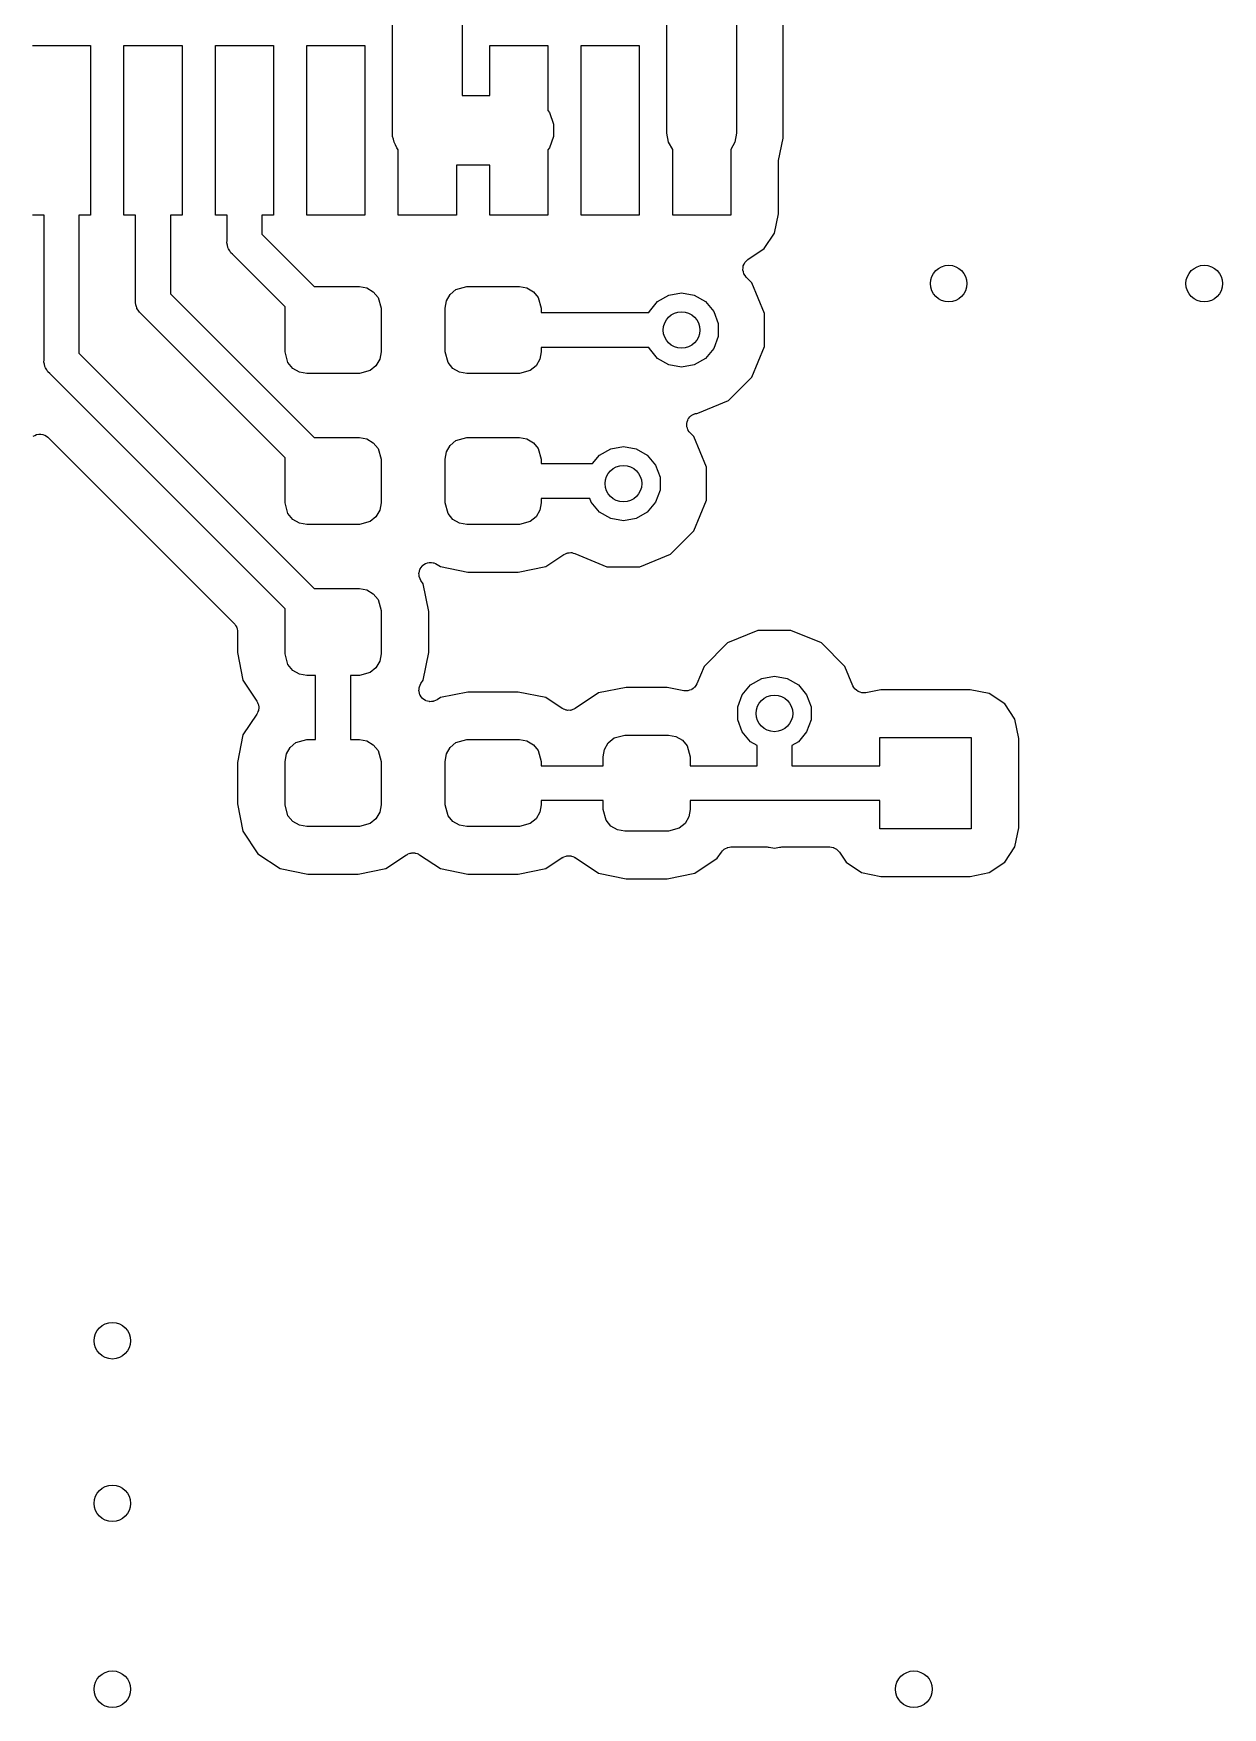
# Model space of a CAD drawing. Extents: x 40 to 164, y -163 to -60.
# Drawn here: x 73.81 to 86.81, y -107.9 to -89.6 of the extents above; entities that cross this region are included whole.
import ezdxf

# ---------------------------------------------------------------- set-up
doc = ezdxf.new("R2010")
doc.units = 0
doc.header["$MEASUREMENT"] = 0
doc.layers.add('BLACK', color=7, linetype='CONTINUOUS')

msp = doc.modelspace()

# ---------------------------------------------------------------- linework, layer by layer
at = {"layer": 'BLACK', "linetype": 'CONTINUOUS'}
for p, q in [((81.501, -81.28), (81.501, -90.6859)), ((82.009, -90.7402), (82.009, -81.915)), ((78.501, -88.7129), (78.501, -90.2716)), ((77.739, -90.5854), (77.739, -88.8541)), ((80.739, -90.6859), (80.739, -88.9302)), ((73.8025, -89.7255), (74.4375, -89.7255)), ((74.4375, -89.7255), (74.4375, -91.5797)), ((74.8025, -91.5797), (74.8025, -89.7255)), ((74.8025, -89.7255), (75.4375, -89.7255)), ((75.4375, -89.7255), (75.4375, -91.5797)), ((75.8025, -91.5797), (75.8025, -89.7255)), ((75.8025, -89.7255), (76.4375, -89.7255)), ((76.4375, -89.7255), (76.4375, -91.5797)), ((76.8025, -91.5797), (76.8025, -89.7255)), ((76.8025, -89.7255), (77.4375, -89.7255)), ((77.4375, -89.7255), (77.4375, -91.5797)), ((78.8025, -90.2716), (78.8025, -89.7255)), ((78.8025, -89.7255), (79.4375, -89.7255)), ((79.4375, -89.7255), (79.4375, -90.4383)), ((79.8025, -91.5797), (79.8025, -89.7255)), ((79.8025, -89.7255), (80.4375, -89.7255)), ((80.4375, -89.7255), (80.4375, -91.5797)), ((78.501, -90.2716), (78.8025, -90.2716)), ((77.739, -90.7198), (77.739, -90.5854)), ((79.4375, -90.4383), (79.455, -90.4592)), ((79.455, -90.4592), (79.501, -90.5854)), ((79.501, -90.5854), (79.501, -90.7198)), ((77.7506, -90.7516), (77.739, -90.7198)), ((77.7565, -90.7849), (77.7506, -90.7516)), ((79.501, -90.7198), (79.455, -90.846)), ((80.7565, -90.7849), (80.739, -90.6859)), ((81.501, -90.6859), (81.4835, -90.7849)), ((81.9604, -90.9846), (82.009, -90.7402)), ((77.7734, -90.8142), (77.7565, -90.7849)), ((77.785, -90.846), (77.7734, -90.8142)), ((77.8025, -90.8669), (77.785, -90.846)), ((77.8025, -91.5797), (77.8025, -90.8669)), ((79.455, -90.846), (79.4375, -90.8669)), ((79.4375, -90.8669), (79.4375, -91.5797)), ((80.8025, -90.8647), (80.7565, -90.7849)), ((80.8025, -91.5797), (80.8025, -90.8647)), ((81.4835, -90.7849), (81.4375, -90.8647)), ((81.4375, -90.8647), (81.4375, -91.5797)), ((78.8025, -91.0336), (78.4375, -91.0336)), ((78.4375, -91.0336), (78.4375, -91.5797)), ((78.8025, -91.5797), (78.8025, -91.0336)), ((81.9579, -91.0094), (81.9601, -90.9971)), ((81.9579, -91.5672), (81.9579, -91.0094)), ((81.9601, -90.9971), (81.9604, -90.9846)), ((73.9295, -91.5797), (73.8025, -91.5797)), ((73.9295, -93.1617), (73.9295, -91.5797)), ((74.4375, -91.5797), (74.3105, -91.5797)), ((74.3105, -91.5797), (74.3105, -93.0911)), ((74.9295, -91.5797), (74.8025, -91.5797)), ((74.9295, -92.5107), (74.9295, -91.5797)), ((75.4375, -91.5797), (75.3105, -91.5797)), ((75.3105, -91.5797), (75.3105, -92.4401)), ((75.9295, -91.5797), (75.8025, -91.5797)), ((75.9295, -91.8597), (75.9295, -91.5797)), ((76.4375, -91.5797), (76.3105, -91.5797)), ((76.3105, -91.5797), (76.3105, -91.7891)), ((77.4375, -91.5797), (76.8025, -91.5797)), ((78.4375, -91.5797), (77.8025, -91.5797)), ((79.4375, -91.5797), (78.8025, -91.5797)), ((80.4375, -91.5797), (79.8025, -91.5797)), ((81.4375, -91.5797), (80.8025, -91.5797)), ((81.916, -91.7779), (81.9579, -91.5672)), ((75.9273, -91.8849), (75.9295, -91.8597)), ((76.3105, -91.7891), (76.8834, -92.362)), ((81.8037, -91.9459), (81.916, -91.7779)), ((75.9338, -91.9093), (75.9273, -91.8849)), ((75.9382, -91.9342), (75.9338, -91.9093)), ((75.9425, -91.9415), (75.9382, -91.9342)), ((75.9447, -91.9497), (75.9425, -91.9415)), ((75.9592, -91.9705), (75.9447, -91.9497)), ((75.9718, -91.9923), (75.9592, -91.9705)), ((75.9912, -92.0086), (75.9718, -91.9923)), ((76.5667, -92.5841), (75.9912, -92.0086)), ((81.6257, -92.0649), (81.8037, -91.9459)), ((81.5695, -92.1788), (81.5718, -92.1582)), ((81.5698, -92.1802), (81.5695, -92.1788)), ((81.5697, -92.1816), (81.5698, -92.1802)), ((81.5751, -92.2016), (81.5697, -92.1816)), ((81.5718, -92.1582), (81.5736, -92.1377)), ((81.5736, -92.1377), (81.5742, -92.1364)), ((81.5742, -92.1364), (81.5743, -92.135)), ((81.5743, -92.135), (81.5835, -92.1164)), ((81.58, -92.2217), (81.5751, -92.2016)), ((81.5808, -92.2228), (81.58, -92.2217)), ((81.5811, -92.2242), (81.5808, -92.2228)), ((81.593, -92.2411), (81.5811, -92.2242)), ((81.5835, -92.1164), (81.5922, -92.0977)), ((81.5922, -92.0977), (81.5932, -92.0967)), ((81.5932, -92.0967), (81.5938, -92.0954)), ((81.5938, -92.0954), (81.6088, -92.0811)), ((81.6088, -92.0811), (81.6234, -92.0665)), ((81.6234, -92.0665), (81.6247, -92.0659)), ((81.6247, -92.0659), (81.6257, -92.0649)), ((76.8834, -92.362), (77.3765, -92.362)), ((77.3765, -92.362), (77.4577, -92.3763)), ((77.4577, -92.3763), (77.5292, -92.4176)), ((77.5292, -92.4176), (77.5822, -92.4808)), ((78.3696, -92.4468), (78.4327, -92.3938)), ((78.4327, -92.3938), (78.5515, -92.362)), ((78.5515, -92.362), (79.1265, -92.362)), ((79.1265, -92.362), (79.2077, -92.3763)), ((79.2077, -92.3763), (79.2792, -92.4176)), ((79.2792, -92.4176), (79.3322, -92.4808)), ((81.6045, -92.2583), (81.593, -92.2411)), ((81.6056, -92.2592), (81.6045, -92.2583)), ((81.6064, -92.2603), (81.6056, -92.2592)), ((81.6688, -92.3227), (81.6064, -92.2603)), ((81.807, -92.6564), (81.6688, -92.3227)), ((74.9273, -92.5359), (74.9295, -92.5107)), ((74.9338, -92.5603), (74.9273, -92.5359)), ((74.9382, -92.5852), (74.9338, -92.5603)), ((74.9425, -92.5925), (74.9382, -92.5852)), ((74.9447, -92.6007), (74.9425, -92.5925)), ((74.9592, -92.6215), (74.9447, -92.6007)), ((75.3105, -92.4401), (76.8834, -94.013)), ((76.564, -92.5995), (76.5667, -92.5841)), ((76.564, -93.0745), (76.564, -92.5995)), ((77.5822, -92.4808), (77.614, -92.5995)), ((77.614, -92.5995), (77.614, -93.0745)), ((78.314, -92.5995), (78.3283, -92.5183)), ((78.314, -93.0745), (78.314, -92.5995)), ((78.3283, -92.5183), (78.3696, -92.4468)), ((79.3322, -92.4808), (79.364, -92.5995)), ((79.364, -92.5995), (79.364, -92.6465)), ((80.5472, -92.6339), (80.6379, -92.5259)), ((80.6379, -92.5259), (80.7601, -92.4553)), ((80.7601, -92.4553), (80.899, -92.4308)), ((80.899, -92.4308), (81.0379, -92.4553)), ((81.0379, -92.4553), (81.1601, -92.5259)), ((81.1601, -92.5259), (81.2508, -92.6339)), ((74.9718, -92.6433), (74.9592, -92.6215)), ((74.9912, -92.6596), (74.9718, -92.6433)), ((76.5667, -94.2351), (74.9912, -92.6596)), ((79.364, -92.6465), (80.5427, -92.6465)), ((80.5427, -92.6465), (80.5472, -92.6339)), ((81.2508, -92.6339), (81.299, -92.7665)), ((81.299, -92.7665), (81.299, -92.9075)), ((81.807, -93.0176), (81.807, -92.6564)), ((81.299, -92.9075), (81.2508, -93.0401)), ((74.3105, -93.0911), (76.8834, -95.664)), ((76.5958, -93.1932), (76.564, -93.0745)), ((77.614, -93.0745), (77.5997, -93.1557)), ((78.3458, -93.1932), (78.314, -93.0745)), ((79.364, -93.0745), (79.3497, -93.1557)), ((80.5427, -93.0275), (79.364, -93.0275)), ((79.364, -93.0275), (79.364, -93.0745)), ((80.5472, -93.0401), (80.5427, -93.0275)), ((80.6379, -93.1481), (80.5472, -93.0401)), ((80.7601, -93.2187), (80.6379, -93.1481)), ((81.1601, -93.1481), (81.0379, -93.2187)), ((81.2508, -93.0401), (81.1601, -93.1481)), ((81.6688, -93.3513), (81.807, -93.0176)), ((73.9273, -93.1869), (73.9295, -93.1617)), ((73.9338, -93.2113), (73.9273, -93.1869)), ((73.9382, -93.2362), (73.9338, -93.2113)), ((73.9425, -93.2435), (73.9382, -93.2362)), ((73.9447, -93.2517), (73.9425, -93.2435)), ((73.9592, -93.2725), (73.9447, -93.2517)), ((73.9718, -93.2943), (73.9592, -93.2725)), ((73.9912, -93.3106), (73.9718, -93.2943)), ((76.5667, -95.8861), (73.9912, -93.3106)), ((76.6488, -93.2564), (76.5958, -93.1932)), ((76.7203, -93.2977), (76.6488, -93.2564)), ((76.8015, -93.312), (76.7203, -93.2977)), ((77.3765, -93.312), (76.8015, -93.312)), ((77.4952, -93.2802), (77.3765, -93.312)), ((77.5584, -93.2272), (77.4952, -93.2802)), ((77.5997, -93.1557), (77.5584, -93.2272)), ((78.3988, -93.2564), (78.3458, -93.1932)), ((78.4703, -93.2977), (78.3988, -93.2564)), ((78.5515, -93.312), (78.4703, -93.2977)), ((79.1265, -93.312), (78.5515, -93.312)), ((79.2452, -93.2802), (79.1265, -93.312)), ((79.3084, -93.2272), (79.2452, -93.2802)), ((79.3497, -93.1557), (79.3084, -93.2272)), ((80.899, -93.2432), (80.7601, -93.2187)), ((81.0379, -93.2187), (80.899, -93.2432)), ((81.4133, -93.6068), (81.6688, -93.3513)), ((81.0769, -93.7461), (81.4133, -93.6068)), ((80.9567, -93.8831), (80.9581, -93.8665)), ((80.9581, -93.8885), (80.9567, -93.8831)), ((80.9581, -93.8499), (80.9601, -93.8447)), ((80.9581, -93.8665), (80.9581, -93.8499)), ((80.9601, -93.8447), (80.9605, -93.8391)), ((80.9605, -93.8391), (80.9676, -93.8241)), ((80.9676, -93.8241), (80.9732, -93.8085)), ((80.9732, -93.8085), (80.9768, -93.8042)), ((80.9768, -93.8042), (80.9792, -93.7992)), ((80.9792, -93.7992), (80.9909, -93.7874)), ((80.9909, -93.7874), (81.0016, -93.7747)), ((81.0016, -93.7747), (81.0064, -93.7719)), ((81.0064, -93.7719), (81.0104, -93.768)), ((81.0104, -93.768), (81.0254, -93.761)), ((81.0254, -93.761), (81.0398, -93.7527)), ((81.0398, -93.7527), (81.0453, -93.7517)), ((81.0453, -93.7517), (81.0503, -93.7493)), ((81.0503, -93.7493), (81.0669, -93.7479)), ((81.0669, -93.7479), (81.0769, -93.7461)), ((73.8108, -93.997), (73.8295, -93.9883)), ((73.8295, -93.9883), (73.8481, -93.9791)), ((73.8481, -93.9791), (73.8495, -93.979)), ((73.8495, -93.979), (73.8507, -93.9784)), ((73.8507, -93.9784), (73.8713, -93.9766)), ((73.8713, -93.9766), (73.8919, -93.9743)), ((73.8919, -93.9743), (73.8933, -93.9746)), ((73.8933, -93.9746), (73.8947, -93.9745)), ((73.8947, -93.9745), (73.9147, -93.9799)), ((73.9147, -93.9799), (73.9348, -93.9848)), ((73.9348, -93.9848), (73.9359, -93.9856)), ((73.9359, -93.9856), (73.9373, -93.9859)), ((73.9373, -93.9859), (73.9542, -93.9978)), ((73.9542, -93.9978), (73.9714, -94.0093)), ((73.9714, -94.0093), (73.9723, -94.0104)), ((73.9723, -94.0104), (73.9734, -94.0112)), ((73.9734, -94.0112), (76.0064, -96.0442)), ((76.8834, -94.013), (77.3765, -94.013)), ((77.3765, -94.013), (77.4577, -94.0273)), ((77.4577, -94.0273), (77.5292, -94.0686)), ((78.3696, -94.0978), (78.4327, -94.0448)), ((78.4327, -94.0448), (78.5515, -94.013)), ((78.5515, -94.013), (79.1265, -94.013)), ((79.1265, -94.013), (79.2077, -94.0273)), ((79.2077, -94.0273), (79.2792, -94.0686)), ((80.9581, -93.8941), (80.9581, -93.8885)), ((80.9638, -93.9096), (80.9581, -93.8941)), ((80.9681, -93.9257), (80.9638, -93.9096)), ((80.9713, -93.9302), (80.9681, -93.9257)), ((80.9732, -93.9355), (80.9713, -93.9302)), ((80.9839, -93.9482), (80.9732, -93.9355)), ((80.9934, -93.9618), (80.9839, -93.9482)), ((81.0338, -94.0022), (80.9934, -93.9618)), ((81.172, -94.3359), (81.0338, -94.0022)), ((76.564, -94.2505), (76.5667, -94.2351)), ((77.5292, -94.0686), (77.5822, -94.1317)), ((77.5822, -94.1317), (77.614, -94.2505)), ((78.314, -94.2505), (78.3283, -94.1693)), ((78.3283, -94.1693), (78.3696, -94.0978)), ((79.2792, -94.0686), (79.3322, -94.1317)), ((79.3322, -94.1317), (79.364, -94.2505)), ((79.9256, -94.2975), (80.0029, -94.2054)), ((80.0029, -94.2054), (80.1251, -94.1348)), ((80.1251, -94.1348), (80.264, -94.1103)), ((80.264, -94.1103), (80.4029, -94.1348)), ((80.4029, -94.1348), (80.5251, -94.2054)), ((80.5251, -94.2054), (80.6158, -94.3134)), ((76.564, -94.7255), (76.564, -94.2505)), ((77.614, -94.2505), (77.614, -94.7255)), ((78.314, -94.7255), (78.314, -94.2505)), ((79.364, -94.2505), (79.364, -94.2975)), ((79.364, -94.2975), (79.9256, -94.2975)), ((80.6158, -94.3134), (80.664, -94.446)), ((81.172, -94.6971), (81.172, -94.3359)), ((80.664, -94.587), (80.6158, -94.7196)), ((80.664, -94.446), (80.664, -94.587)), ((76.5958, -94.8443), (76.564, -94.7255)), ((77.614, -94.7255), (77.5997, -94.8067)), ((78.3458, -94.8443), (78.314, -94.7255)), ((79.364, -94.7255), (79.3497, -94.8067)), ((79.8973, -94.6785), (79.364, -94.6785)), ((79.364, -94.6785), (79.364, -94.7255)), ((79.9122, -94.7196), (79.8973, -94.6785)), ((80.0029, -94.8276), (79.9122, -94.7196)), ((80.6158, -94.7196), (80.5251, -94.8276)), ((81.0338, -95.0308), (81.172, -94.6971)), ((76.6488, -94.9074), (76.5958, -94.8443)), ((76.7203, -94.9487), (76.6488, -94.9074)), ((76.8015, -94.963), (76.7203, -94.9487)), ((77.3765, -94.963), (76.8015, -94.963)), ((77.4952, -94.9312), (77.3765, -94.963)), ((77.5584, -94.8782), (77.4952, -94.9312)), ((77.5997, -94.8067), (77.5584, -94.8782)), ((78.3988, -94.9074), (78.3458, -94.8443)), ((78.4703, -94.9487), (78.3988, -94.9074)), ((78.5515, -94.963), (78.4703, -94.9487)), ((79.1265, -94.963), (78.5515, -94.963)), ((79.2452, -94.9312), (79.1265, -94.963)), ((79.3084, -94.8782), (79.2452, -94.9312)), ((79.3497, -94.8067), (79.3084, -94.8782)), ((80.1251, -94.8982), (80.0029, -94.8276)), ((80.264, -94.9227), (80.1251, -94.8982)), ((80.4029, -94.8982), (80.264, -94.9227)), ((80.5251, -94.8276), (80.4029, -94.8982)), ((80.7783, -95.2863), (81.0338, -95.0308)), ((79.4156, -95.4234), (79.6137, -95.2911)), ((79.6137, -95.2911), (79.6302, -95.2838)), ((79.6302, -95.2838), (79.6461, -95.2755)), ((79.6461, -95.2755), (79.6503, -95.275)), ((79.6503, -95.275), (79.6541, -95.2733)), ((79.6541, -95.2733), (79.672, -95.2721)), ((79.672, -95.2721), (79.6898, -95.2698)), ((79.6898, -95.2698), (79.6939, -95.2707)), ((79.6939, -95.2707), (79.6981, -95.2704)), ((79.6981, -95.2704), (79.7154, -95.2754)), ((79.7154, -95.2754), (79.7329, -95.2793)), ((79.7329, -95.2793), (80.0834, -95.4245)), ((80.4446, -95.4245), (80.7783, -95.2863)), ((78.0283, -95.4962), (78.029, -95.4934)), ((78.0304, -95.5154), (78.0283, -95.4962)), ((78.0288, -95.4907), (78.0342, -95.4721)), ((78.029, -95.4934), (78.0288, -95.4907)), ((78.0317, -95.5347), (78.0304, -95.5154)), ((78.0342, -95.4721), (78.0388, -95.4533)), ((78.0388, -95.4533), (78.0404, -95.451)), ((78.0404, -95.451), (78.0412, -95.4483)), ((78.0412, -95.4483), (78.0526, -95.4327)), ((78.0526, -95.4327), (78.0633, -95.4167)), ((78.0633, -95.4167), (78.0656, -95.415)), ((78.0656, -95.415), (78.0673, -95.4127)), ((78.0673, -95.4127), (78.0833, -95.402)), ((78.0833, -95.402), (78.0989, -95.3906)), ((78.0989, -95.3906), (78.1016, -95.3898)), ((78.1016, -95.3898), (78.1039, -95.3882)), ((78.1039, -95.3882), (78.1227, -95.3836)), ((78.1227, -95.3836), (78.1412, -95.3782)), ((78.1412, -95.3782), (78.144, -95.3784)), ((78.144, -95.3784), (78.1468, -95.3777)), ((78.1468, -95.3777), (78.166, -95.3798)), ((78.166, -95.3798), (78.1853, -95.3811)), ((78.1853, -95.3811), (78.1878, -95.3822)), ((78.1878, -95.3822), (78.1906, -95.3825)), ((78.1906, -95.3825), (78.2079, -95.3911)), ((78.2079, -95.3911), (78.2256, -95.3989)), ((78.2256, -95.3989), (78.2624, -95.4234)), ((78.2624, -95.4234), (78.564, -95.4834)), ((78.564, -95.4834), (79.114, -95.4834)), ((79.114, -95.4834), (79.4156, -95.4234)), ((80.0834, -95.4245), (80.4446, -95.4245)), ((76.8834, -95.664), (77.3765, -95.664)), ((77.3765, -95.664), (77.4577, -95.6783)), ((77.4577, -95.6783), (77.5292, -95.7196)), ((78.0328, -95.5372), (78.0317, -95.5347)), ((78.0331, -95.54), (78.0328, -95.5372)), ((78.0417, -95.5574), (78.0331, -95.54)), ((78.0495, -95.575), (78.0417, -95.5574)), ((78.0744, -95.6124), (78.0495, -95.575)), ((78.1344, -95.914), (78.0744, -95.6124)), ((76.564, -95.9015), (76.5667, -95.8861)), ((77.5292, -95.7196), (77.5822, -95.7827)), ((77.5822, -95.7827), (77.614, -95.9015)), ((76.0064, -96.0442), (76.0096, -96.0488)), ((76.0096, -96.0488), (76.0138, -96.0524)), ((76.0138, -96.0524), (76.0221, -96.0667)), ((76.0221, -96.0667), (76.0317, -96.0803)), ((76.564, -96.3765), (76.564, -95.9015)), ((77.614, -95.9015), (77.614, -96.3765)), ((78.1344, -96.364), (78.1344, -95.914)), ((76.0317, -96.0803), (76.0331, -96.0857)), ((76.0331, -96.0857), (76.0359, -96.0906)), ((76.0359, -96.0906), (76.0388, -96.1069)), ((76.0388, -96.1069), (76.0431, -96.1229)), ((76.0431, -96.1229), (76.0426, -96.1285)), ((76.0426, -96.1285), (76.0436, -96.134)), ((76.0436, -96.134), (76.0436, -96.364)), ((81.4007, -96.2582), (81.1452, -96.5137)), ((81.7344, -96.12), (81.4007, -96.2582)), ((82.0956, -96.12), (81.7344, -96.12)), ((82.4293, -96.2582), (82.0956, -96.12)), ((82.6848, -96.5137), (82.4293, -96.2582)), ((76.0436, -96.364), (76.1036, -96.6656)), ((76.5958, -96.4952), (76.564, -96.3765)), ((77.614, -96.3765), (77.5997, -96.4577)), ((78.0744, -96.6656), (78.1344, -96.364)), ((76.6488, -96.5584), (76.5958, -96.4952)), ((76.7203, -96.5997), (76.6488, -96.5584)), ((76.8015, -96.614), (76.7203, -96.5997)), ((76.8985, -96.614), (76.8015, -96.614)), ((76.8985, -97.315), (76.8985, -96.614)), ((77.3765, -96.614), (77.2795, -96.614)), ((77.2795, -96.614), (77.2795, -97.315)), ((77.4952, -96.5822), (77.3765, -96.614)), ((77.5584, -96.5292), (77.4952, -96.5822)), ((77.5997, -96.4577), (77.5584, -96.5292)), ((81.1452, -96.5137), (81.0661, -96.7046)), ((81.7761, -96.6463), (81.915, -96.6218)), ((81.915, -96.6218), (82.0539, -96.6463)), ((82.7728, -96.7261), (82.6848, -96.5137)), ((76.1036, -96.6656), (76.2561, -96.8939)), ((78.0283, -96.7818), (78.0304, -96.7626)), ((78.029, -96.7846), (78.0283, -96.7818)), ((78.0288, -96.7873), (78.029, -96.7846)), ((78.0342, -96.8059), (78.0288, -96.7873)), ((78.0304, -96.7626), (78.0317, -96.7433)), ((78.0317, -96.7433), (78.0328, -96.7408)), ((78.0328, -96.7408), (78.0331, -96.738)), ((78.0331, -96.738), (78.0417, -96.7206)), ((78.0388, -96.8247), (78.0342, -96.8059)), ((78.0417, -96.7206), (78.0495, -96.703)), ((78.0495, -96.703), (78.0744, -96.6656)), ((78.564, -96.7946), (78.2624, -96.8546)), ((79.114, -96.7946), (78.564, -96.7946)), ((79.4156, -96.8546), (79.114, -96.7946)), ((79.9914, -96.8046), (79.7366, -96.9748)), ((80.293, -96.7446), (79.9914, -96.8046)), ((80.743, -96.7446), (80.293, -96.7446)), ((80.924, -96.7806), (80.743, -96.7446)), ((80.9447, -96.781), (80.924, -96.7806)), ((80.9654, -96.7819), (80.9447, -96.781)), ((80.9667, -96.7815), (80.9654, -96.7819)), ((80.9681, -96.7815), (80.9667, -96.7815)), ((80.9877, -96.7749), (80.9681, -96.7815)), ((81.0074, -96.7687), (80.9877, -96.7749)), ((81.0086, -96.7678), (81.0074, -96.7687)), ((81.0099, -96.7674), (81.0086, -96.7678)), ((81.026, -96.7544), (81.0099, -96.7674)), ((81.0424, -96.7418), (81.026, -96.7544)), ((81.0432, -96.7406), (81.0424, -96.7418)), ((81.0443, -96.7397), (81.0432, -96.7406)), ((81.055, -96.7221), (81.0443, -96.7397)), ((81.0661, -96.7046), (81.055, -96.7221)), ((81.5632, -96.8249), (81.6539, -96.7169)), ((81.6539, -96.7169), (81.7761, -96.6463)), ((82.0539, -96.6463), (82.1761, -96.7169)), ((82.1761, -96.7169), (82.2668, -96.8249)), ((82.7839, -96.7436), (82.7728, -96.7261)), ((82.7946, -96.7613), (82.7839, -96.7436)), ((82.7957, -96.7622), (82.7946, -96.7613)), ((82.7965, -96.7633), (82.7957, -96.7622)), ((82.8129, -96.7759), (82.7965, -96.7633)), ((82.829, -96.7889), (82.8129, -96.7759)), ((82.8304, -96.7893), (82.829, -96.7889)), ((82.8315, -96.7902), (82.8304, -96.7893)), ((82.8512, -96.7964), (82.8315, -96.7902)), ((82.8708, -96.8031), (82.8512, -96.7964)), ((82.8722, -96.803), (82.8708, -96.8031)), ((82.8735, -96.8035), (82.8722, -96.803)), ((82.8942, -96.8026), (82.8735, -96.8035)), ((82.9149, -96.8021), (82.8942, -96.8026)), ((83.0785, -96.7696), (82.9149, -96.8021)), ((84.0535, -96.7696), (83.0785, -96.7696)), ((84.2642, -96.8115), (84.0535, -96.7696)), ((84.4322, -96.9238), (84.2642, -96.8115)), ((76.2561, -96.8939), (76.2595, -96.9016)), ((76.2595, -96.9016), (76.2644, -96.9083)), ((76.2644, -96.9083), (76.2683, -96.9216)), ((76.2683, -96.9216), (76.2739, -96.9343)), ((76.2739, -96.9947), (76.2683, -97.0074)), ((76.2739, -96.9343), (76.2744, -96.9427)), ((76.2744, -96.9863), (76.2739, -96.9947)), ((76.2744, -96.9427), (76.2768, -96.9507)), ((76.2768, -96.9783), (76.2744, -96.9863)), ((76.2768, -96.9507), (76.2759, -96.9645)), ((76.2759, -96.9645), (76.2768, -96.9783)), ((78.0404, -96.827), (78.0388, -96.8247)), ((78.0412, -96.8297), (78.0404, -96.827)), ((78.0526, -96.8453), (78.0412, -96.8297)), ((78.0633, -96.8613), (78.0526, -96.8453)), ((78.0656, -96.863), (78.0633, -96.8613)), ((78.0673, -96.8653), (78.0656, -96.863)), ((78.0833, -96.876), (78.0673, -96.8653)), ((78.0989, -96.8874), (78.0833, -96.876)), ((78.1016, -96.8882), (78.0989, -96.8874)), ((78.1039, -96.8898), (78.1016, -96.8882)), ((78.1227, -96.8944), (78.1039, -96.8898)), ((78.1412, -96.8998), (78.1227, -96.8944)), ((78.144, -96.8996), (78.1412, -96.8998)), ((78.1468, -96.9003), (78.144, -96.8996)), ((78.166, -96.8982), (78.1468, -96.9003)), ((78.1853, -96.8969), (78.166, -96.8982)), ((78.1878, -96.8958), (78.1853, -96.8969)), ((78.1906, -96.8955), (78.1878, -96.8958)), ((78.2079, -96.8869), (78.1906, -96.8955)), ((78.2256, -96.8791), (78.2079, -96.8869)), ((78.2624, -96.8546), (78.2256, -96.8791)), ((79.5955, -96.9748), (79.4156, -96.8546)), ((79.6032, -96.9781), (79.5955, -96.9748)), ((79.6099, -96.9831), (79.6032, -96.9781)), ((79.6232, -96.987), (79.6099, -96.9831)), ((79.6359, -96.9925), (79.6232, -96.987)), ((79.6442, -96.9931), (79.6359, -96.9925)), ((79.6523, -96.9954), (79.6442, -96.9931)), ((79.6661, -96.9945), (79.6523, -96.9954)), ((79.6799, -96.9954), (79.6661, -96.9945)), ((79.6879, -96.9931), (79.6799, -96.9954)), ((79.6963, -96.9925), (79.6879, -96.9931)), ((79.709, -96.987), (79.6963, -96.9925)), ((79.7223, -96.9831), (79.709, -96.987)), ((79.729, -96.9781), (79.7223, -96.9831)), ((79.7366, -96.9748), (79.729, -96.9781)), ((81.515, -96.9575), (81.5632, -96.8249)), ((81.515, -97.0985), (81.515, -96.9575)), ((82.2668, -96.8249), (82.315, -96.9575)), ((82.315, -96.9575), (82.315, -97.0985)), ((84.5445, -97.0918), (84.4322, -96.9238)), ((76.2561, -97.0351), (76.1036, -97.2634)), ((76.2595, -97.0274), (76.2561, -97.0351)), ((76.2644, -97.0207), (76.2595, -97.0274)), ((76.2683, -97.0074), (76.2644, -97.0207)), ((81.5632, -97.2311), (81.515, -97.0985)), ((82.315, -97.0985), (82.2668, -97.2311)), ((84.5864, -97.3025), (84.5445, -97.0918)), ((76.1036, -97.2634), (76.0436, -97.565)), ((76.6196, -97.3998), (76.6827, -97.3468)), ((76.6827, -97.3468), (76.8015, -97.315)), ((76.8015, -97.315), (76.8985, -97.315)), ((77.2795, -97.315), (77.3765, -97.315)), ((77.3765, -97.315), (77.4577, -97.3293)), ((77.4577, -97.3293), (77.5292, -97.3706)), ((78.3696, -97.3998), (78.4327, -97.3468)), ((78.4327, -97.3468), (78.5515, -97.315)), ((78.5515, -97.315), (79.1265, -97.315)), ((79.1265, -97.315), (79.2077, -97.3293)), ((79.2077, -97.3293), (79.2792, -97.3706)), ((80.0573, -97.4213), (80.0986, -97.3498)), ((80.0986, -97.3498), (80.1617, -97.2968)), ((80.1617, -97.2968), (80.2805, -97.265)), ((80.2805, -97.265), (80.7555, -97.265)), ((80.7555, -97.265), (80.8367, -97.2793)), ((80.8367, -97.2793), (80.9082, -97.3206)), ((80.9082, -97.3206), (80.9612, -97.3837)), ((81.6539, -97.3391), (81.5632, -97.2311)), ((81.7245, -97.3799), (81.6539, -97.3391)), ((82.1761, -97.3391), (82.1055, -97.3799)), ((82.2668, -97.2311), (82.1761, -97.3391)), ((83.066, -97.5995), (83.066, -97.29)), ((83.066, -97.29), (84.066, -97.29)), ((84.066, -97.29), (84.066, -98.29)), ((84.5864, -98.2775), (84.5864, -97.3025)), ((76.564, -97.5525), (76.5783, -97.4713)), ((76.5783, -97.4713), (76.6196, -97.3998)), ((77.5292, -97.3706), (77.5822, -97.4337)), ((77.5822, -97.4337), (77.614, -97.5525)), ((78.314, -97.5525), (78.3283, -97.4713)), ((78.3283, -97.4713), (78.3696, -97.3998)), ((79.2792, -97.3706), (79.3322, -97.4337)), ((79.3322, -97.4337), (79.364, -97.5525)), ((80.043, -97.5025), (80.0573, -97.4213)), ((80.043, -97.5995), (80.043, -97.5025)), ((80.9612, -97.3837), (80.993, -97.5025)), ((80.993, -97.5025), (80.993, -97.5995)), ((81.7245, -97.5995), (81.7245, -97.3799)), ((82.1055, -97.3799), (82.1055, -97.5995)), ((76.0436, -97.565), (76.0436, -98.015)), ((76.564, -98.0275), (76.564, -97.5525)), ((77.614, -97.5525), (77.614, -98.0275)), ((78.314, -98.0275), (78.314, -97.5525)), ((79.364, -97.5525), (79.364, -97.5995)), ((79.364, -97.5995), (80.043, -97.5995)), ((80.993, -97.5995), (81.7245, -97.5995)), ((82.1055, -97.5995), (83.066, -97.5995)), ((76.0436, -98.015), (76.1036, -98.3166)), ((76.5958, -98.1462), (76.564, -98.0275)), ((77.614, -98.0275), (77.5997, -98.1087)), ((78.3458, -98.1462), (78.314, -98.0275)), ((79.364, -98.0275), (79.3497, -98.1087)), ((80.043, -97.9805), (79.364, -97.9805)), ((79.364, -97.9805), (79.364, -98.0275)), ((80.043, -98.0775), (80.043, -97.9805)), ((80.0748, -98.1962), (80.043, -98.0775)), ((80.993, -98.0775), (80.9787, -98.1587)), ((83.066, -97.9805), (80.993, -97.9805)), ((80.993, -97.9805), (80.993, -98.0775)), ((83.066, -98.29), (83.066, -97.9805)), ((76.6488, -98.2094), (76.5958, -98.1462)), ((76.7203, -98.2507), (76.6488, -98.2094)), ((76.8015, -98.265), (76.7203, -98.2507)), ((77.3765, -98.265), (76.8015, -98.265)), ((77.4952, -98.2332), (77.3765, -98.265)), ((77.5584, -98.1802), (77.4952, -98.2332)), ((77.5997, -98.1087), (77.5584, -98.1802)), ((78.3988, -98.2094), (78.3458, -98.1462)), ((78.4703, -98.2507), (78.3988, -98.2094)), ((78.5515, -98.265), (78.4703, -98.2507)), ((79.1265, -98.265), (78.5515, -98.265)), ((79.2452, -98.2332), (79.1265, -98.265)), ((79.3084, -98.1802), (79.2452, -98.2332)), ((79.3497, -98.1087), (79.3084, -98.1802)), ((80.1278, -98.2594), (80.0748, -98.1962)), ((80.1993, -98.3007), (80.1278, -98.2594)), ((80.9374, -98.2302), (80.8742, -98.2832)), ((80.9787, -98.1587), (80.9374, -98.2302)), ((76.1036, -98.3166), (76.2673, -98.5617)), ((80.2805, -98.315), (80.1993, -98.3007)), ((80.7555, -98.315), (80.2805, -98.315)), ((80.8742, -98.2832), (80.7555, -98.315)), ((84.066, -98.29), (83.066, -98.29)), ((84.5445, -98.4882), (84.5864, -98.2775)), ((76.2673, -98.5617), (76.5124, -98.7254)), ((77.6656, -98.7254), (77.8934, -98.5732)), ((77.8934, -98.5732), (77.9011, -98.5698)), ((77.9011, -98.5698), (77.9078, -98.5649)), ((77.9078, -98.5649), (77.9211, -98.561)), ((77.9211, -98.561), (77.9338, -98.5554)), ((77.9338, -98.5554), (77.9422, -98.5549)), ((77.9422, -98.5549), (77.9502, -98.5526)), ((77.9502, -98.5526), (77.964, -98.5535)), ((77.964, -98.5535), (77.9778, -98.5526)), ((77.9778, -98.5526), (77.9858, -98.5549)), ((77.9858, -98.5549), (77.9942, -98.5554)), ((77.9942, -98.5554), (78.0069, -98.561)), ((78.0069, -98.561), (78.0202, -98.5649)), ((78.0202, -98.5649), (78.0269, -98.5698)), ((78.0269, -98.5698), (78.0346, -98.5732)), ((78.0346, -98.5732), (78.2624, -98.7254)), ((79.4156, -98.7254), (79.5955, -98.6052)), ((79.5955, -98.6052), (79.6032, -98.6019)), ((79.6032, -98.6019), (79.6099, -98.5969)), ((79.6099, -98.5969), (79.6232, -98.593)), ((79.6232, -98.593), (79.6359, -98.5875)), ((79.6359, -98.5875), (79.6442, -98.5869)), ((79.6442, -98.5869), (79.6523, -98.5846)), ((79.6523, -98.5846), (79.6661, -98.5855)), ((79.6661, -98.5855), (79.6799, -98.5846)), ((79.6799, -98.5846), (79.6879, -98.5869)), ((79.6879, -98.5869), (79.6963, -98.5875)), ((79.6963, -98.5875), (79.709, -98.593)), ((79.709, -98.593), (79.7223, -98.5969)), ((79.7223, -98.5969), (79.729, -98.6019)), ((79.729, -98.6019), (79.7366, -98.6052)), ((79.7366, -98.6052), (79.9914, -98.7754)), ((81.0446, -98.7754), (81.2897, -98.6117)), ((81.2897, -98.6117), (81.3343, -98.5449)), ((81.3343, -98.5449), (81.3467, -98.532)), ((81.3467, -98.532), (81.3582, -98.5182)), ((81.3582, -98.5182), (81.3619, -98.5161)), ((81.3619, -98.5161), (81.3648, -98.5131)), ((81.3648, -98.5131), (81.3809, -98.5051)), ((81.3809, -98.5051), (81.3964, -98.4962)), ((81.3964, -98.4962), (81.4006, -98.4954)), ((81.4006, -98.4954), (81.4043, -98.4936)), ((81.4043, -98.4936), (81.4222, -98.4916)), ((81.4222, -98.4916), (81.4399, -98.4885)), ((81.4399, -98.4885), (81.8337, -98.4885)), ((81.8337, -98.4885), (81.846, -98.4907)), ((81.846, -98.4907), (81.8585, -98.4909)), ((81.8585, -98.4909), (81.915, -98.5022)), ((81.915, -98.5022), (81.9715, -98.4909)), ((81.9715, -98.4909), (81.984, -98.4907)), ((81.984, -98.4907), (81.9963, -98.4885)), ((81.9963, -98.4885), (82.5198, -98.4885)), ((82.5198, -98.4885), (82.5375, -98.4916)), ((82.5375, -98.4916), (82.5553, -98.4936)), ((82.5553, -98.4936), (82.5591, -98.4954)), ((82.5591, -98.4954), (82.5632, -98.4962)), ((82.5632, -98.4962), (82.5788, -98.5051)), ((82.5788, -98.5051), (82.5949, -98.5131)), ((82.5949, -98.5131), (82.5978, -98.5161)), ((82.5978, -98.5161), (82.6014, -98.5182)), ((82.6014, -98.5182), (82.613, -98.532)), ((82.613, -98.532), (82.6254, -98.5449)), ((82.6254, -98.5449), (82.6998, -98.6562)), ((84.4322, -98.6562), (84.5445, -98.4882)), ((76.5124, -98.7254), (76.814, -98.7854)), ((76.814, -98.7854), (77.364, -98.7854)), ((77.364, -98.7854), (77.6656, -98.7254)), ((78.2624, -98.7254), (78.564, -98.7854)), ((78.564, -98.7854), (79.114, -98.7854)), ((79.114, -98.7854), (79.4156, -98.7254)), ((79.9914, -98.7754), (80.293, -98.8354)), ((80.743, -98.8354), (81.0446, -98.7754)), ((82.6998, -98.6562), (82.8678, -98.7685)), ((82.8678, -98.7685), (83.0785, -98.8104)), ((83.0785, -98.8104), (84.0535, -98.8104)), ((84.0535, -98.8104), (84.2642, -98.7685)), ((84.2642, -98.7685), (84.4322, -98.6562)), ((80.293, -98.8354), (80.743, -98.8354))]:
    msp.add_line(p, q, dxfattribs=at)
at = {"layer": 'BLACK'}
for centre in [(83.82, -92.329), (86.614, -92.329), (80.899, -92.837), (80.264, -94.5165), (81.915, -97.028), (74.676, -103.886), (74.676, -105.664), (74.676, -107.696), (83.439, -107.696)]:
    msp.add_circle(centre, 0.2, dxfattribs=at)

doc.saveas('drawing.dxf')
